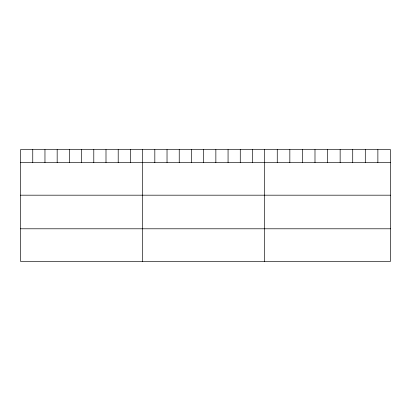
<?xml version="1.0" encoding="UTF-8"?>
<svg xmlns="http://www.w3.org/2000/svg" width="411" height="411" viewBox="0 0 411 411"><rect width="100%" height="100%" fill="white"/><g stroke="black" fill="none" stroke-linecap="round" stroke-linejoin="round"><path stroke-width="0.62" d="M390.45 162.561L390.45 261.417L20.55 261.417L20.55 149.583L390.45 149.583L390.45 162.561L20.55 162.561M20.55 195.184L390.45 195.184M20.55 228.793L390.45 228.793M377.873 149.583L377.873 162.561M365.297 149.583L365.297 162.561M352.72 149.583L352.72 162.561M340.144 149.583L340.144 162.561M327.567 149.583L327.567 162.561M314.99 149.583L314.99 162.561M302.414 149.583L302.414 162.561M289.837 149.583L289.837 162.561M277.261 149.583L277.261 162.561M264.684 149.583L264.684 261.417M252.477 149.583L252.477 162.561M240.271 149.583L240.271 162.561M228.064 149.583L228.064 162.561M215.857 149.583L215.857 162.561M203.65 149.583L203.65 162.561M191.444 149.583L191.444 162.561M179.237 149.583L179.237 162.561M167.03 149.583L167.03 162.561M154.824 149.583L154.824 162.561M142.617 149.583L142.617 261.417M130.41 149.583L130.41 162.561M118.204 149.583L118.204 162.561M105.997 149.583L105.997 162.561M93.79 149.583L93.79 162.561M81.584 149.583L81.584 162.561M69.377 149.583L69.377 162.561M57.17 149.583L57.17 162.561M44.963 149.583L44.963 162.561M32.757 149.583L32.757 162.561"/></g></svg>
